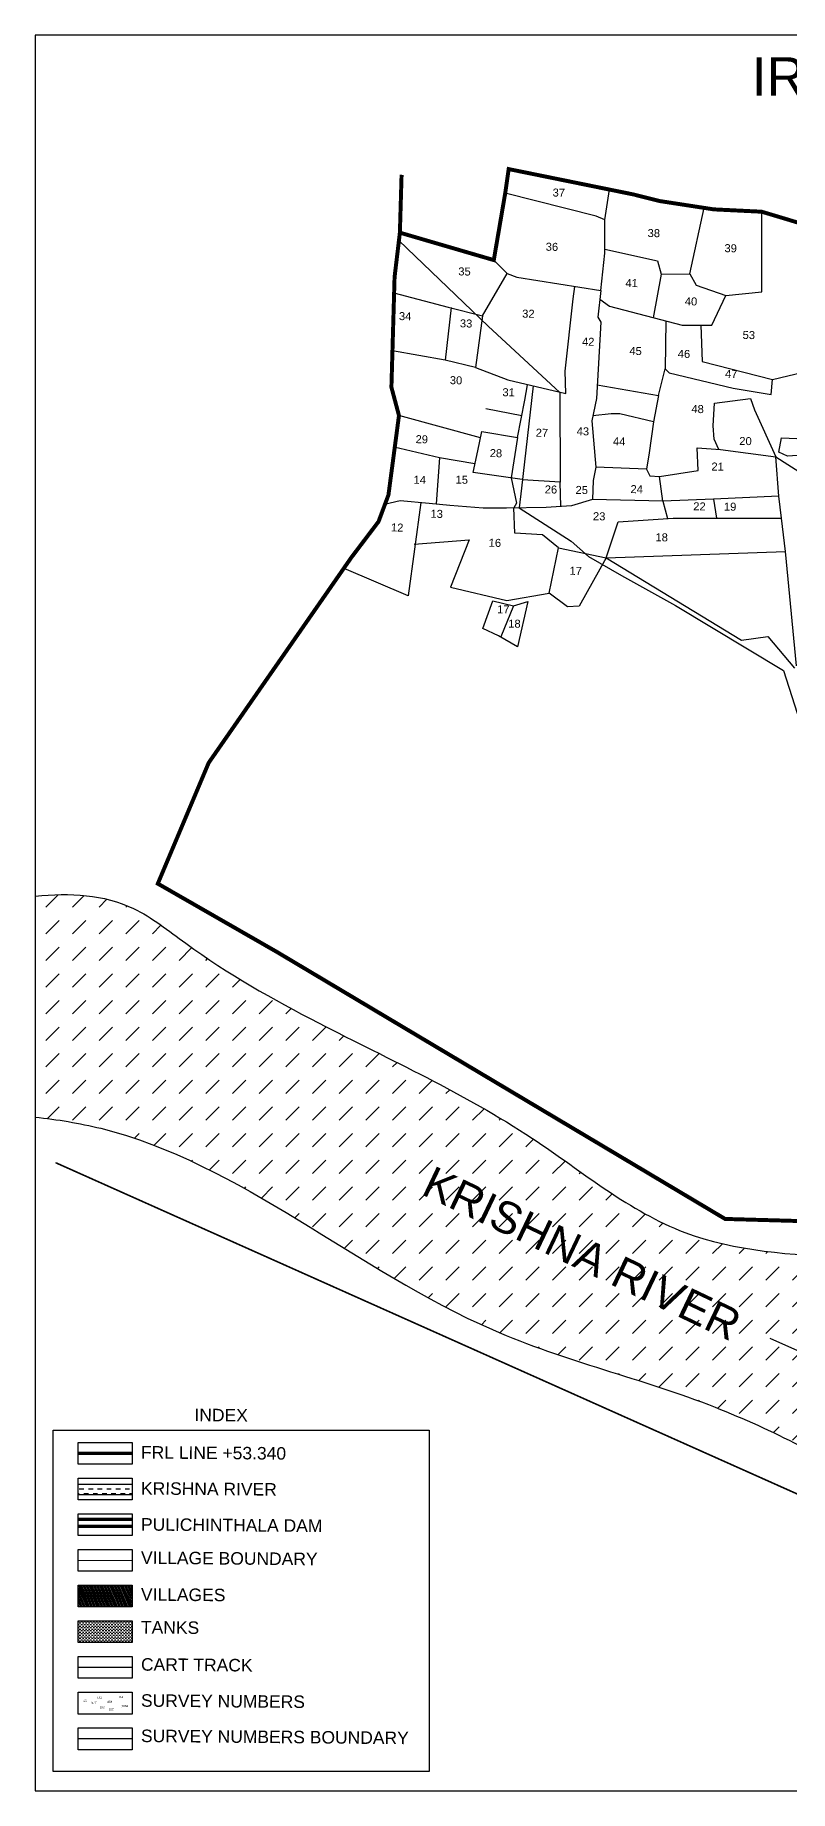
# Model space of a CAD drawing. Header units: millimetres. Extents: x 351213 to 355684, y 1841324 to 1845759.
# Drawn here: x 351213 to 353120, y 1841324 to 1845759 of the extents above; entities that cross this region are included whole.
import ezdxf

# ---------------------------------------------------------------- set-up
doc = ezdxf.new("R2010")
doc.units = ezdxf.units.MM
for name, color, linetype in [('BND', 6, 'Continuous'), ('Boundry', 5, 'Continuous'), ('FRL', 3, 'Continuous'), ('Plot', 7, 'Continuous'), ('Plot NUmbers', 1, 'Continuous'), ('ROAD', 1, 'Continuous'), ('TEXT', 7, 'Continuous'), ('VILLAGE AREA', 1, 'Continuous')]:
    doc.layers.add(name, color=color, linetype=linetype)
doc.styles.get("Standard").update_dxf_attribs({"font": 'arial.ttf'})
doc.linetypes.add('FENCELINE2', pattern='A,0.25,-0.1,[132,ltypeshp.shx,S=0.1,R=0,X=-0.1,Y=0],-0.1,1', length=1.45)
doc.dimstyles.get("Standard").update_dxf_attribs({"dimtxt": 0.18, "dimasz": 0.18, "dimexe": 0.18, "dimexo": 0.0625, "dimgap": 0.09, "dimtad": 0, "dimtih": 1, "dimtoh": 1, "dimdec": 4, "dimzin": 0, "dimdsep": 46, "dimtxsty": 'Standard', "dimcen": 0.09, "dimadec": 0, "dimazin": 0, "dimtfac": 1, "dimtdec": 4, "dimtofl": 0, "dimtmove": 0, "dimatfit": 3, "dimfxl": 1, "dimtolj": 1, "dimtzin": 0, "dimarcsym": 0})

msp = doc.modelspace()

# ---------------------------------------------------------------- hatches: boundary and pattern name
h = msp.add_hatch()
h.set_pattern_fill('DASH,_O', color=4, scale=15, angle=45)
h.set_pattern_definition([(45, (0, 0), (7e-15, 67.3519209), [47.625, -47.625])])
edge = h.paths.add_edge_path()
edge.add_spline(control_points=[(351213.3, 1843025.9), (351269.6, 1843020.1), (351684.5, 1842953.1), (352186.6, 1842491.5), (352899.5, 1842331.4), (353453.2, 1842033.2), (353873.7, 1841787.2), (354416.3, 1841665.1), (354637.7, 1842017.3), (354889.5, 1842314.3), (355218.4, 1842503.6), (355401.7, 1842836.7), (355606.3, 1842951.5), (355683.8, 1842989.9)], knot_values=[415.745312, 415.745312, 415.745312, 415.745312, 587.237636, 1699.450114, 2295.675675, 2762.25296, 3569.714941, 3788.513552, 4322.235605, 4585.526522, 4989.58339, 5421.669086, 5679.369188, 5679.369188, 5679.369188, 5679.369188], degree=3, periodic=0)
edge.add_line((355683.8, 1842989.9), (355683.8, 1843685.8))
edge.add_spline(control_points=[(355683.8, 1843685.8), (355643, 1843621.3), (355554.6, 1843495.8), (355300.9, 1843323), (355054.4, 1843057.4), (354846.9, 1842747.2), (354497.8, 1842627.9), (354601.6, 1842167.6), (354169.3, 1842371), (353918.7, 1842488.1), (353590.5, 1842647), (353240.5, 1842673.4), (352825.5, 1842694.6), (352434.4, 1843024.7), (351991.4, 1843224.1), (351655.2, 1843412.7), (351438.8, 1843586.5), (351302.1, 1843593.2), (351213.3, 1843584)], knot_values=[185.681275, 185.681275, 185.681275, 185.681275, 412.289498, 645.375471, 1094.542536, 1495.314584, 1749.411326, 2076.427036, 2347.652084, 2753.124024, 3057.659172, 3394.054091, 3809.745684, 4261.935244, 4875.478612, 5266.963598, 5425.237961, 5683.792677, 5683.792677, 5683.792677, 5683.792677], degree=3, periodic=0)
edge.add_line((351213.3, 1843584), (351213.3, 1843025.9))
h.paths.add_polyline_path([(352157.3, 1842821.6), (352979.6, 1842430.1), (353032.9, 1842542.1), (352210.6, 1842933.7)], flags=24)
h = msp.add_hatch()
h.set_pattern_fill('DASH', color=4, scale=92.403856)
h.set_pattern_definition([(0, (294819.954, 1558407.198), (11.550482, 11.550482), [11.550482, -11.550482])])
h.paths.add_polyline_path([(351321.7, 1842098.4), (351321.7, 1842072.1), (351458.5, 1842072.1), (351458.5, 1842098.4)])
h = msp.add_hatch()
h.set_pattern_fill('DASH', color=4, scale=30.801285)
h.set_pattern_definition([(0, (294819.9537, 1558407.1976), (3.850160665, 3.850160665), [3.85016067, -3.85016067])])
h.paths.add_polyline_path([(351321.7, 1841753.4), (351321.7, 1841698.5), (351458.5, 1841698.5), (351458.5, 1841753.4)])
at = {"layer": 'VILLAGE AREA', "linetype": 'ByBlock'}
h = msp.add_hatch(dxfattribs=at)
h.set_pattern_fill('ANSI31', color=256, scale=27.335179, angle=68.5464)
h.set_pattern_definition([(113.5464313, (251415.535, 1338559.9082), (-3.132394953, -1.3650235), [])])
h.paths.add_polyline_path([(351458.5, 1841788.7), (351458.5, 1841843.5), (351321.7, 1841843.5), (351321.7, 1841788.7)])

# ---------------------------------------------------------------- linework, layer by layer
msp.add_lwpolyline([(351213.3, 1841324), (355683.8, 1841324), (355683.8, 1845759.4), (351213.3, 1845759.4)], close=True)
at = {"color": 0}
for points in [[(351259, 1842235.1), (352208.9, 1842235.1), (352208.9, 1841373), (351259, 1841373)], [(351321.7, 1842204.1), (351458.5, 1842204.1), (351458.5, 1842149.3), (351321.7, 1842149.3)], [(351321.7, 1842114), (351458.5, 1842114), (351458.5, 1842059.1), (351321.7, 1842059.1)], [(351321.7, 1842023.8), (351458.5, 1842023.8), (351458.5, 1841969), (351321.7, 1841969)], [(351321.7, 1841933.7), (351458.5, 1841933.7), (351458.5, 1841878.8), (351321.7, 1841878.8)], [(351321.7, 1841843.5), (351458.5, 1841843.5), (351458.5, 1841788.7), (351321.7, 1841788.7)], [(351321.7, 1841753.4), (351458.5, 1841753.4), (351458.5, 1841698.5), (351321.7, 1841698.5)], [(351321.7, 1841663.2), (351458.5, 1841663.2), (351458.5, 1841608.4), (351321.7, 1841608.4)], [(351321.7, 1841573.1), (351458.5, 1841573.1), (351458.5, 1841518.2), (351321.7, 1841518.2)], [(351321.7, 1841482.9), (351458.5, 1841482.9), (351458.5, 1841428.1), (351321.7, 1841428.1)]]:
    msp.add_lwpolyline(points, close=True, dxfattribs=at)
at = {"color": 4, "const_width": 3.08}
for points in [[(351458.5, 1842098.4), (351321.7, 1842098.4)], [(351458.5, 1842072.1), (351321.7, 1842072.1)]]:
    msp.add_lwpolyline(points, dxfattribs=at)
at = {"color": 0, "linetype": 'FENCELINE2', "ltscale": 80, "const_width": 8.2}
for points in [[(351458.5, 1842010.2), (351321.7, 1842010.2)], [(351458.5, 1841992.4), (351321.7, 1841992.4)]]:
    msp.add_lwpolyline(points, dxfattribs=at)
at = {"color": 4}
for points, knots in [([(351213.3, 1843584), (351302.1, 1843593.2), (351438.8, 1843586.5), (351655.2, 1843412.7), (351991.4, 1843224.1), (352434.4, 1843024.7), (352825.5, 1842694.6), (353240.5, 1842673.4), (353590.5, 1842647), (353918.7, 1842488.1), (354169.3, 1842371), (354601.6, 1842167.6), (354497.8, 1842627.9), (354846.9, 1842747.2), (355054.4, 1843057.4), (355300.9, 1843323), (355554.6, 1843495.8), (355643, 1843621.3), (355683.8, 1843685.8)], [185.681275, 185.681275, 185.681275, 185.681275, 444.23599, 602.510353, 993.995339, 1607.538708, 2059.728268, 2475.41986, 2811.81478, 3116.349927, 3521.821867, 3793.046916, 4120.062626, 4374.159367, 4774.931415, 5224.09848, 5457.184453, 5683.792677, 5683.792677, 5683.792677, 5683.792677]), ([(351213.3, 1843025.9), (351269.6, 1843020.1), (351684.5, 1842953.1), (352186.6, 1842491.5), (352899.5, 1842331.4), (353453.2, 1842033.2), (353873.7, 1841787.2), (354416.3, 1841665.1), (354637.7, 1842017.3), (354889.5, 1842314.3), (355218.4, 1842503.6), (355401.7, 1842836.7), (355606.3, 1842951.5), (355683.8, 1842989.9)], [415.745312, 415.745312, 415.745312, 415.745312, 587.237636, 1699.450114, 2295.675675, 2762.25296, 3569.714941, 3788.513552, 4322.235605, 4585.526522, 4989.58339, 5421.669086, 5679.369188, 5679.369188, 5679.369188, 5679.369188])]:
    msp.add_open_spline(points, degree=3, knots=knots, dxfattribs=at)
at = {"layer": 'BND', "lineweight": 30}
for points, const_width in [([(353448, 1842754.9), (352956.2, 1842768.9), (351824.1, 1843443.3), (351523.2, 1843615.9), (351651.7, 1843921.1), (352011.8, 1844439.4), (352080.8, 1844530.5), (352105.8, 1844597.7), (352132.4, 1844798.4), (352113.3, 1844870), (352121.3, 1845148.3), (352134.7, 1845260.4), (352139, 1845406.5)], 10), ([(352134.6, 1845260.4), (352371.9, 1845191.1), (352400.8, 1845360.2), (352409.5, 1845421), (352725.2, 1845356.8), (352791.3, 1845340.2), (352927.8, 1845319.2), (353048.8, 1845313.3), (353175, 1845275.3)], 10), ([(351458.5, 1841906.2), (351321.7, 1841906.2)], 2.73)]:
    msp.add_lwpolyline(points, dxfattribs=dict(at, const_width=const_width))
at = {"layer": 'Boundry'}
for p, q in [((352134.7, 1845260.4), (352139, 1845406.5)), ((352400.8, 1845360.2), (352409.5, 1845421)), ((352409.5, 1845421), (352725.2, 1845356.8)), ((352371.9, 1845191.1), (352400.8, 1845360.2)), ((352725.2, 1845356.8), (352791.3, 1845340.2)), ((352791.3, 1845340.2), (352927.8, 1845319.2)), ((352927.8, 1845319.2), (353048.8, 1845313.3)), ((353048.8, 1845313.3), (353175, 1845275.3)), ((352121.3, 1845148.3), (352134.7, 1845260.4)), ((352134.6, 1845260.4), (352371.9, 1845191.1)), ((352113.3, 1844870), (352121.3, 1845148.3)), ((352132.4, 1844798.4), (352113.3, 1844870)), ((352105.8, 1844597.7), (352132.4, 1844798.4)), ((352080.8, 1844530.5), (352105.8, 1844597.7)), ((352011.8, 1844439.4), (352080.8, 1844530.5)), ((351651.7, 1843921.1), (352011.8, 1844439.4)), ((351523.2, 1843615.9), (351651.7, 1843921.1)), ((351824.1, 1843443.3), (351523.2, 1843615.9)), ((352956.2, 1842768.9), (351824.1, 1843443.3)), ((354269.7, 1841568.6), (351266, 1842910.6)), ((353448, 1842754.9), (352956.2, 1842768.9))]:
    msp.add_line(p, q, dxfattribs=at)
at = {"layer": 'Boundry', "const_width": 4.04}
msp.add_lwpolyline([(355548.7, 1842802.8), (354269.7, 1841568.6), (351266, 1842910.6)], dxfattribs=at)
at = {"layer": 'FRL', "color": 84, "const_width": 8.2}
msp.add_lwpolyline([(351458.5, 1842176.7), (351321.7, 1842176.7)], dxfattribs=at)
at = {"layer": 'Plot'}
for p, q in [((352630.6, 1845302.4), (352400.8, 1845360.2)), ((352652.4, 1845292.7), (352663.8, 1845369.7)), ((352652.4, 1845292.7), (352630.6, 1845302.4)), ((352866.7, 1845156.4), (352903.1, 1845323.1)), ((353049.3, 1845110.5), (353048.8, 1845313.3)), ((352652.8, 1845208.7), (352652.4, 1845292.7)), ((352642.6, 1845114.5), (352652.8, 1845208.7)), ((352652.4, 1845218.8), (352785.5, 1845189.2)), ((352405.5, 1845157.5), (352371.9, 1845191.1)), ((352785.5, 1845189.2), (352794.6, 1845155.6)), ((352343.1, 1845050.1), (352405.5, 1845157.5)), ((352405.5, 1845157.5), (352430.5, 1845147.6)), ((352430.5, 1845147.6), (352642.6, 1845114.5)), ((352572.4, 1845093.5), (352576.3, 1845124.1)), ((352794.6, 1845155.6), (352774.1, 1845045.4)), ((352794.6, 1845155.6), (352866.7, 1845156.4)), ((352866.7, 1845156.4), (352883, 1845128)), ((352883, 1845128), (352958.1, 1845101.9)), ((352119.1, 1845108.6), (352256.5, 1845072.2)), ((352551.9, 1844910.7), (352572.4, 1845093.5)), ((352642.6, 1845114.5), (352634.9, 1845046.9)), ((352639.6, 1845092), (352664.4, 1845074.7)), ((352664.4, 1845074.7), (352847.4, 1845026.4)), ((352922.9, 1845026.8), (352958.1, 1845101.9)), ((352958.1, 1845101.9), (353049.3, 1845110.5)), ((352264.6, 1845071.2), (352248.9, 1844938.6)), ((352256.5, 1845072.2), (352343.1, 1845050.1)), ((352343.1, 1845050.1), (352326, 1844919.9)), ((352641.9, 1845033.9), (352631.5, 1844841.4)), ((352634.9, 1845046.9), (352641.9, 1845033.9)), ((352806.5, 1845037.1), (352804.4, 1844916.6)), ((352847.4, 1845026.4), (352922.9, 1845026.8)), ((352895.2, 1845026.7), (352898, 1844935.3)), ((352248.9, 1844938.6), (352116.1, 1844961.9)), ((352326, 1844919.9), (352248.9, 1844938.6)), ((352326, 1844919.9), (352407.2, 1844888.5)), ((352553.6, 1844853.9), (352551.9, 1844910.7)), ((352787.7, 1844849.3), (352804.4, 1844916.6)), ((352804.4, 1844916.6), (352814.7, 1844906.5)), ((352814.7, 1844906.5), (352976.2, 1844867.7)), ((352898, 1844935.3), (353075.9, 1844889.2)), ((353075.9, 1844889.2), (353192, 1844917)), ((352407.2, 1844888.5), (352553.6, 1844853.9)), ((352450.5, 1844837.2), (352456.7, 1844876)), ((352538.5, 1844856.6), (352539.5, 1844630)), ((352633.3, 1844875.6), (352787.7, 1844849.3)), ((352976.2, 1844867.7), (353072.8, 1844851.8)), ((353072.8, 1844851.8), (353075.9, 1844889.2)), ((352442.7, 1844797.8), (352352.1, 1844815.7)), ((352432.2, 1844743.2), (352450.5, 1844837.2)), ((352631.5, 1844841.4), (352619.8, 1844784.8)), ((352787.7, 1844849.3), (352775.5, 1844782.6)), ((352926.2, 1844772), (352929.1, 1844829.8)), ((352929.1, 1844829.8), (353020.5, 1844841.1)), ((353020.5, 1844841.1), (353030.6, 1844813.2)), ((353030.6, 1844813.2), (353084.6, 1844694.2)), ((352338.7, 1844741.8), (352132.4, 1844798.4)), ((352619.8, 1844784.8), (352629.8, 1844667.6)), ((352668.3, 1844803), (352622.4, 1844797.4)), ((352689.9, 1844803.1), (352668.3, 1844803)), ((352775.5, 1844782.6), (352689.9, 1844803.1)), ((352775.5, 1844782.6), (352764.2, 1844704.6)), ((352928.3, 1844738.7), (352926.2, 1844772)), ((352235, 1844691.2), (352120.4, 1844718.4)), ((352331.7, 1844708.9), (352341.8, 1844757.7)), ((352341.8, 1844757.7), (352432.2, 1844743.2)), ((352432.2, 1844743.2), (352415.9, 1844641.1)), ((352940.1, 1844712.9), (352928.3, 1844738.7)), ((353092, 1844705.8), (353098.9, 1844742.2)), ((353098.9, 1844742.2), (353137.7, 1844740)), ((352235, 1844691.2), (352226.7, 1844575.7)), ((352323.8, 1844676.6), (352235, 1844691.2)), ((352319.7, 1844654.5), (352331.7, 1844708.9)), ((352764.2, 1844704.6), (352757.4, 1844663)), ((352888.3, 1844659.8), (352885.7, 1844717.2)), ((352885.7, 1844717.2), (352944.5, 1844712.5)), ((352944.5, 1844712.5), (353084.6, 1844694.2)), ((353084.6, 1844694.2), (353154.4, 1844649.6)), ((353092, 1844594.4), (353084.6, 1844694.2)), ((353114, 1844695.7), (353092, 1844705.8)), ((353163.5, 1844699.1), (353114, 1844695.7)), ((352443.6, 1844636.9), (352319.7, 1844654.5)), ((352415.9, 1844641.1), (352429.4, 1844576.8)), ((352539.5, 1844630), (352444.6, 1844636.1)), ((352540.9, 1844568.7), (352539.5, 1844630)), ((352622.8, 1844634), (352621.2, 1844585.9)), ((352629.8, 1844667.6), (352622.8, 1844634)), ((352757.4, 1844663), (352629.8, 1844667.6)), ((352757.4, 1844663), (352765.7, 1844645.8)), ((352765.7, 1844645.8), (352790.4, 1844644.5)), ((352790.4, 1844644.5), (352888.3, 1844659.8)), ((352799.3, 1844582.4), (352790.4, 1844644.5)), ((352621.2, 1844585.9), (352568.2, 1844570.6)), ((352799.3, 1844582.4), (352621.2, 1844585.9)), ((352927.1, 1844587), (352799.3, 1844582.4)), ((353092, 1844594.4), (352927.1, 1844587)), ((352927.1, 1844587), (352934.8, 1844539.2)), ((353098.4, 1844539.2), (353092, 1844594.4)), ((352135.4, 1844582.7), (352095.5, 1844573.3)), ((352208.8, 1844576.5), (352135.4, 1844582.7)), ((352187.4, 1844578.5), (352155.3, 1844342.7)), ((352260.7, 1844570.8), (352208.8, 1844576.5)), ((352345.3, 1844564.1), (352260.7, 1844570.8)), ((352404.3, 1844564.8), (352345.3, 1844564.1)), ((352503.8, 1844565.7), (352404.3, 1844564.8)), ((352424.8, 1844501.3), (352422.6, 1844565.3)), ((352429.4, 1844576.8), (352422.7, 1844565.5)), ((352568.2, 1844570.6), (352503.8, 1844565.7)), ((352799.3, 1844582.4), (352810.3, 1844538.7)), ((352494.8, 1844497.4), (352424.8, 1844501.3)), ((352535.2, 1844463.8), (352494.8, 1844497.4)), ((352655.4, 1844438.7), (352686.1, 1844529.5)), ((352686.1, 1844529.5), (352825.3, 1844539.2)), ((352825.3, 1844539.2), (353098.4, 1844539.2)), ((353109, 1844454.9), (353098.4, 1844539.2)), ((352170.8, 1844473.1), (352310.1, 1844484)), ((352310.1, 1844484), (352262.2, 1844365.2)), ((352511.4, 1844349.5), (352535.2, 1844463.8)), ((352535.2, 1844463.8), (352655.4, 1844438.7)), ((352655.4, 1844438.7), (353109, 1844454.9)), ((353136.3, 1844165.8), (353109, 1844454.9)), ((352155.3, 1844342.7), (351993.7, 1844412.2)), ((352655.4, 1844438.7), (352587.4, 1844316.8)), ((352655.4, 1844438.7), (352997.8, 1844231.2)), ((352262.2, 1844365.2), (352405.2, 1844331.4)), ((352344.5, 1844260.3), (352369.1, 1844330.7)), ((352369.1, 1844330.7), (352422.1, 1844318.1)), ((352405.2, 1844331.4), (352511.4, 1844349.5)), ((352422.1, 1844318.1), (352457.5, 1844329)), ((352457.5, 1844329), (352431.7, 1844213.8)), ((352558.5, 1844314.8), (352511.4, 1844349.5)), ((352422.1, 1844318.1), (352389.4, 1844239.1)), ((352587.4, 1844316.8), (352558.5, 1844314.8)), ((352384.1, 1844242.3), (352344.5, 1844260.3)), ((352431.7, 1844213.8), (352384.1, 1844242.3)), ((352997.8, 1844231.2), (353064.4, 1844240.6)), ((353064.4, 1844240.6), (353131.1, 1844160))]:
    msp.add_line(p, q, dxfattribs=at)
at = {"layer": 'ROAD'}
for p, q in [((352132.4, 1845240.9), (352357.3, 1845024.1)), ((352357.3, 1845024.1), (352538.5, 1844856.6)), ((352471.6, 1844873.3), (352441.8, 1844614.9)), ((352441.8, 1844614.9), (352436.3, 1844565.1)), ((352436.3, 1844565.1), (352567.3, 1844480.8)), ((352567.3, 1844480.8), (352610.8, 1844442.1)), ((352610.8, 1844442.1), (352694.2, 1844394)), ((352694.2, 1844394), (352830.6, 1844318.7)), ((352830.6, 1844318.7), (353103.8, 1844154)), ((353103.8, 1844154), (353152.9, 1844002.3))]:
    msp.add_line(p, q, dxfattribs=at)
msp.add_lwpolyline([(351458.5, 1841635.8), (351321.7, 1841635.8)], dxfattribs=at)
at = {"layer": 'ROAD', "color": 0}
msp.add_lwpolyline([(351458.5, 1841455.5), (351321.7, 1841455.5)], dxfattribs=at)

# ---------------------------------------------------------------- texts
at = {"layer": 'Plot NUmbers', "color": 0}
for s, p in [('37', (352520.3, 1845351.7)), ('38', (352760.3, 1845249.4)), ('39', (352954.4, 1845211.2)), ('35', (352282.1, 1845152.5)), ('41', (352704.3, 1845123.2)), ('40', (352854.3, 1845077)), ('34', (352132.2, 1845039.6)), ('33', (352286.1, 1845021.2)), ('32', (352443.4, 1845045.8)), ('42', (352594.6, 1844975)), ('53', (353000.3, 1844992)), ('46', (352836.4, 1844944.3)), ('30', (352260.7, 1844877.7)), ('31', (352393.6, 1844847.3)), ('48', (352870.9, 1844805)), ('43', (352581.1, 1844748.7)), ('29', (352174.2, 1844728.7)), ('44', (352672.8, 1844723.2)), ('20', (352991.9, 1844724.1)), ('28', (352361.5, 1844693.5)), ('21', (352921.5, 1844659.6)), ('14', (352169, 1844626.1)), ('15', (352275.2, 1844626.5)), ('26', (352500.4, 1844601.8)), ('25', (352578.3, 1844600.5)), ('24', (352717, 1844602.5)), ('13', (352211.8, 1844540.3)), ('23', (352622.3, 1844534.1)), ('22', (352875.6, 1844559.1)), ('12', (352112.1, 1844505.7)), ('16', (352358.8, 1844467)), ('17', (352563, 1844396.2)), ('17', (352380.1, 1844298.8)), ('18', (352408.2, 1844262.8))]:
    msp.add_text(s, height=20.21, rotation=359.0149, dxfattribs=at).set_placement(p)
at = {"layer": 'Plot NUmbers', "color": 0, "oblique": 360}
for s, p in [('36', (352502.9, 1845214.8)), ('45', (352714.2, 1844951.6)), ('47', (352955.8, 1844893.7)), ('27', (352477.7, 1844745)), ('19', (352953.1, 1844558.4)), ('18', (352780.1, 1844480.9))]:
    msp.add_text(s, height=20.21, rotation=359.0149, dxfattribs=at).set_placement(p)
at = {"layer": 'TEXT', "color": 5}
msp.add_text('IRIKIGUDEM', height=96.71, dxfattribs=at).set_placement((353023.5, 1845606.6))
at = {"layer": 'TEXT', "color": 4}
msp.add_text('KRISHNA RIVER', height=80, rotation=334.5375, dxfattribs=at).set_placement((352185.4, 1842832.6))
at = {"layer": 'TEXT', "color": 0}
for s, height, p in [('INDEX', 31.58, (351615.7, 1842258.1)), ('FRL LINE +53.340', 31.577, (351480.6, 1842163.7)), ('KRISHNA RIVER', 31.577, (351480.6, 1842072.6)), ('PULICHINTHALA DAM', 31.577, (351480.6, 1841981.6)), ('VILLAGE BOUNDARY', 31.577, (351480.6, 1841897.5)), ('VILLAGES', 31.58, (351480.6, 1841804.7)), ('TANKS', 31.58, (351480.6, 1841721.7)), ('CART TRACK', 31.58, (351480.6, 1841627.8)), ('SURVEY NUMBERS', 31.577, (351480.6, 1841536.7)), ('SURVEY NUMBERS BOUNDARY', 31.577, (351480.6, 1841447.4))]:
    msp.add_text(s, height=height, rotation=359.5381, dxfattribs=at).set_placement(p)
at = {"layer": 'TEXT'}
for s, p in [('25', (351335.3, 1841548.7)), ('577', (351355.9, 1841544.3)), ('183', (351369.8, 1841556.8)), ('183', (351376.4, 1841532.4)), ('854', (351396.1, 1841546.1)), ('203', (351399.2, 1841527.6)), ('112', (351423.6, 1841558.4)), ('1004', (351431.6, 1841535.5))]:
    msp.add_text(s, height=5.35, rotation=1.2022, dxfattribs=at).set_placement(p)

# ---------------------------------------------------------------- leaders
at = {"color": 4}
msp.add_leader([(353334.7, 1842349.1), (353070.1, 1842466.9)], dimstyle='Standard', override={"dimasz": 100, "dimgap": 0.09, "dimtad": 0}, dxfattribs=at)

doc.saveas('drawing.dxf')
